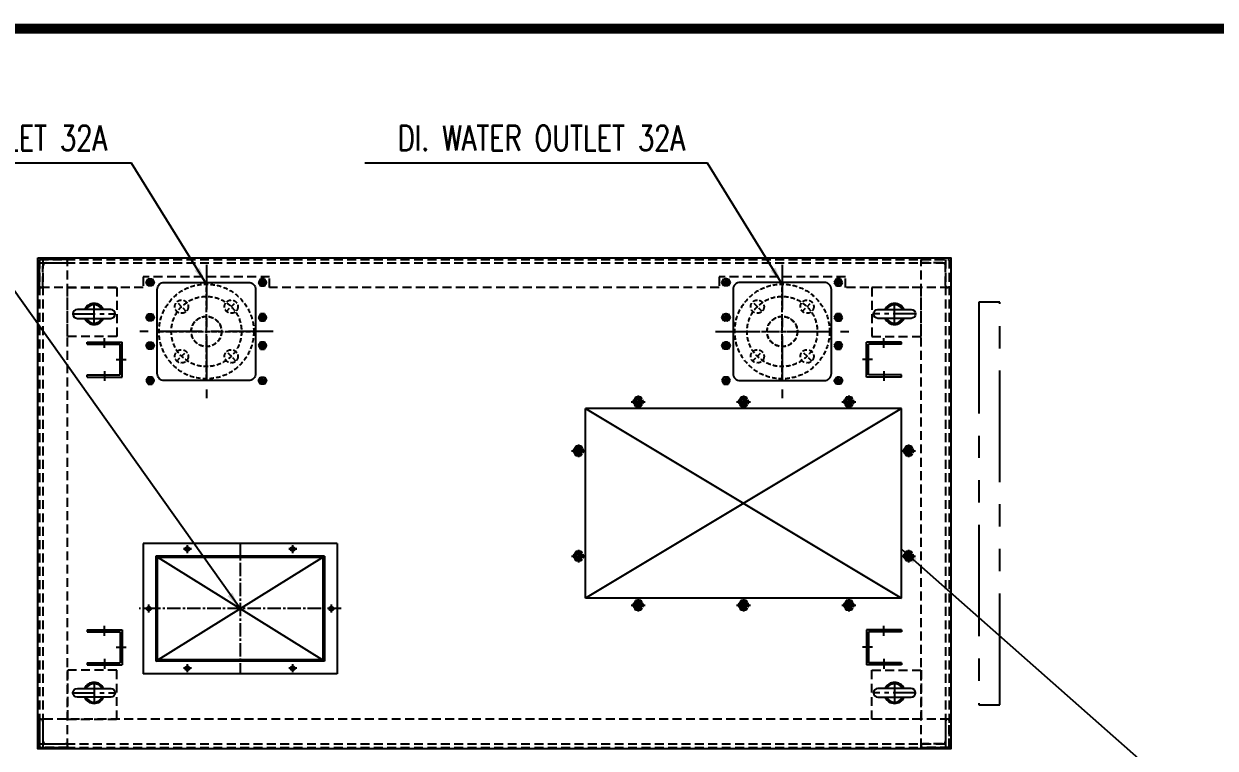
# Model space of a CAD drawing. Header units: millimetres. Extents: x -8980 to 16421, y 0 to 6237.
# Drawn here: x 2795 to 4492, y 4815 to 5847 of the extents above; entities that cross this region are included whole.
import ezdxf
from ezdxf.enums import TextEntityAlignment as Align

# ---------------------------------------------------------------- set-up
doc = ezdxf.new("R2010")
doc.units = ezdxf.units.MM
for name, pattern in [('CENTER', [50.8, 31.75, -6.35, 6.35, -6.35]), ('CENTER1', [10, 7, -1, 1, -1]), ('CENTER2', [28.575, 19.05, -3.175, 3.175, -3.175]), ('CENTERX2', [101.6, 63.5, -12.7, 12.7, -12.7]), ('HIDDEN', [9.525, 6.35, -3.175]), ('HIDDEN2', [4.7625, 3.175, -1.5875]), ('HIDDENX2', [19.05, 12.7, -6.35]), ('PHANTOM2', [31.75, 15.875, -3.175, 3.175, -3.175, 3.175, -3.175])]:
    doc.linetypes.add(name, pattern=pattern)
for name, color, linetype in [('4', 7, 'Continuous'), ('8', 2, 'Continuous'), ('CEN', 1, 'CENTER'), ('CENTER', 1, 'CENTER'), ('FORMAT-1', 7, 'Continuous'), ('THIN', 3, 'Continuous')]:
    doc.layers.add(name, color=color, linetype=linetype)
doc.styles.add('HAN', font='')
doc.styles.add('SINGLE', font='romans.shx', dxfattribs={"width": 0.75, "bigfont": 'ghs.shx'})
doc.styles.get("Standard").update_dxf_attribs({"font": 'ISOCP.SHX', "bigfont": 'WHGTXT.SHX'})
doc.styles.get('HAN').set_extended_font_data('GulimChe')
doc.dimstyles.new('PS-10', dxfattribs={"dimscale": 10, "dimtxt": 3.2, "dimasz": 2.5, "dimexe": 2, "dimexo": 2.5, "dimgap": 2, "dimtad": 1, "dimtoh": 1, "dimrnd": 0.05, "dimzin": 12, "dimdsep": 46, "dimtxsty": 'Standard', "dimcen": 0, "dimclrt": 2, "dimazin": 3, "dimtfac": 1, "dimtofl": 0, "dimtmove": 0, "dimatfit": 3, "dimfxl": 0, "dimtolj": 1, "dimtzin": 0, "dimarcsym": 0})

# ---------------------------------------------------------------- blocks, each defined once
blk = doc.blocks.new('ASDFGF')
at = {"color": 1, "linetype": 'CENTER2'}
for p, q in [((8021.9, 40000), (8021.9, 39712.3)), ((8021.9, 40000), (8021.9, 39712.3)), ((8021.9, 40000), (8021.9, 39712.3)), ((7928.1, 39856.2), (8115.8, 39856.2)), ((7928.1, 39856.2), (8115.8, 39856.2)), ((7928.1, 39856.2), (8115.8, 39856.2))]:
    blk.add_line(p, q, dxfattribs=at)
for p, q in [((8096.9, 39736.2), (7946.9, 39976.2)), ((8096.9, 39976.2), (7946.9, 39736.2)), ((8096.9, 39736.2), (7946.9, 39976.2)), ((8096.9, 39976.2), (7946.9, 39736.2)), ((8096.9, 39736.2), (7946.9, 39976.2)), ((8096.9, 39976.2), (7946.9, 39736.2))]:
    blk.add_line(p, q)
at = {"color": 3}
for p, q in [((7946.9, 39976.2), (8096.9, 39976.2)), ((7946.9, 39976.2), (8096.9, 39976.2)), ((7946.9, 39976.2), (7946.9, 39736.2)), ((7946.9, 39976.2), (7946.9, 39736.2)), ((7946.9, 39976.2), (8096.9, 39976.2)), ((7946.9, 39976.2), (8096.9, 39976.2)), ((7946.9, 39976.2), (7946.9, 39736.2)), ((7946.9, 39976.2), (7946.9, 39736.2)), ((7946.9, 39976.2), (8096.9, 39976.2)), ((7946.9, 39976.2), (8096.9, 39976.2)), ((7946.9, 39976.2), (7946.9, 39736.2)), ((7946.9, 39976.2), (7946.9, 39736.2)), ((8096.9, 39976.2), (8096.9, 39736.2)), ((8096.9, 39976.2), (8096.9, 39736.2)), ((8096.9, 39976.2), (8096.9, 39736.2)), ((8096.9, 39976.2), (8096.9, 39736.2)), ((8096.9, 39976.2), (8096.9, 39736.2)), ((8096.9, 39976.2), (8096.9, 39736.2)), ((7946.9, 39736.2), (8096.9, 39736.2)), ((7946.9, 39736.2), (8096.9, 39736.2)), ((7946.9, 39736.2), (8096.9, 39736.2)), ((7946.9, 39736.2), (8096.9, 39736.2)), ((7946.9, 39736.2), (8096.9, 39736.2)), ((7946.9, 39736.2), (8096.9, 39736.2))]:
    blk.add_line(p, q, dxfattribs=at)
for centre in [(8021.9, 39986.2), (8021.9, 39986.2), (8021.9, 39986.2), (7936.9, 39931.2), (7936.9, 39931.2), (7936.9, 39931.2), (8106.9, 39931.2), (8106.9, 39931.2), (8106.9, 39931.2), (7936.9, 39781.2), (7936.9, 39781.2), (7936.9, 39781.2), (8106.9, 39781.2), (8106.9, 39781.2), (8106.9, 39781.2), (8021.9, 39726.2), (8021.9, 39726.2), (8021.9, 39726.2)]:
    blk.add_circle(centre, 2.1, dxfattribs=at)
for centre in [(8021.9, 39986.2), (8021.9, 39986.2), (8021.9, 39986.2), (7936.9, 39931.2), (7936.9, 39931.2), (7936.9, 39931.2), (8106.9, 39931.2), (8106.9, 39931.2), (8106.9, 39931.2), (7936.9, 39781.2), (7936.9, 39781.2), (7936.9, 39781.2), (8106.9, 39781.2), (8106.9, 39781.2), (8106.9, 39781.2), (8021.9, 39726.2), (8021.9, 39726.2), (8021.9, 39726.2)]:
    blk.add_arc(centre, 2.5, 255.5872, 193.9135)
at = {"layer": 'CEN', "color": 1, "linetype": 'CENTER'}
for p, q in [((8021.9, 39991.9), (8021.9, 39980.5)), ((8021.9, 39991.9), (8021.9, 39980.5)), ((8021.9, 39991.9), (8021.9, 39980.5)), ((8027.6, 39986.2), (8016.3, 39986.2)), ((8027.6, 39986.2), (8016.3, 39986.2)), ((8027.6, 39986.2), (8016.3, 39986.2)), ((7942.6, 39931.2), (7931.3, 39931.2)), ((7942.6, 39931.2), (7931.3, 39931.2)), ((7942.6, 39931.2), (7931.3, 39931.2)), ((7936.9, 39936.9), (7936.9, 39925.5)), ((7936.9, 39936.9), (7936.9, 39925.5)), ((7936.9, 39936.9), (7936.9, 39925.5)), ((8112.6, 39931.2), (8101.3, 39931.2)), ((8112.6, 39931.2), (8101.3, 39931.2)), ((8112.6, 39931.2), (8101.3, 39931.2)), ((8106.9, 39936.9), (8106.9, 39925.5)), ((8106.9, 39936.9), (8106.9, 39925.5)), ((8106.9, 39936.9), (8106.9, 39925.5)), ((7936.9, 39786.9), (7936.9, 39775.5)), ((7936.9, 39786.9), (7936.9, 39775.5)), ((7936.9, 39786.9), (7936.9, 39775.5)), ((8106.9, 39786.9), (8106.9, 39775.5)), ((8106.9, 39786.9), (8106.9, 39775.5)), ((8106.9, 39786.9), (8106.9, 39775.5)), ((7942.6, 39781.2), (7931.3, 39781.2)), ((7942.6, 39781.2), (7931.3, 39781.2)), ((7942.6, 39781.2), (7931.3, 39781.2)), ((8112.6, 39781.2), (8101.3, 39781.2)), ((8112.6, 39781.2), (8101.3, 39781.2)), ((8112.6, 39781.2), (8101.3, 39781.2)), ((8027.6, 39726.2), (8016.3, 39726.2)), ((8027.6, 39726.2), (8016.3, 39726.2)), ((8027.6, 39726.2), (8016.3, 39726.2)), ((8021.9, 39731.9), (8021.9, 39720.5)), ((8021.9, 39731.9), (8021.9, 39720.5)), ((8021.9, 39731.9), (8021.9, 39720.5))]:
    blk.add_line(p, q, dxfattribs=at)
blk = doc.blocks.new('TTYU')
at = {"color": 2, "linetype": 'HIDDEN2'}
blk.add_lwpolyline([(-49709.5, 19626), (-49702, 19626), (-49698.3, 19632.5), (-49702, 19639), (-49709.5, 19639), (-49713.3, 19632.5), (-49709.5, 19626)], dxfattribs=at)
blk.add_circle((-49705.8, 19632.5), 6.5, dxfattribs=at)
blk.add_circle((-49705.8, 19632.5), 3.32)
at = {"layer": 'CENTER'}
for p, q in [((-49715.8, 19632.5), (-49695.8, 19632.5)), ((-49705.8, 19641.5), (-49705.8, 19623.5))]:
    blk.add_line(p, q, dxfattribs=at)
at = {"layer": 'THIN'}
blk.add_arc((-49705.8, 19632.5), 4, 255, 195, dxfattribs=at)
blk = doc.blocks.new('agdsfhwerh')
for p, q in [((37196.9, -23926.9, 0), (36746.9, -24196.9, 0)), ((36746.9, -23926.9, 0), (37196.9, -24196.9, 0))]:
    blk.add_line(p, q)
at = {"color": 3}
for p, q in [((37196.9, -23926.9, 0), (36746.9, -23926.9, 0)), ((37196.9, -23926.9, 0), (36746.9, -23926.9, 0)), ((36746.9, -24156.9, 0), (36746.9, -23926.9, 0)), ((36746.9, -24196.9, 0), (36746.9, -23926.9, 0)), ((37196.9, -24196.9, 0), (37196.9, -23926.9, 0)), ((37196.9, -24196.9, 0), (37196.9, -23926.9, 0)), ((37196.9, -24196.9, 0), (36746.9, -24196.9, 0)), ((37196.9, -24196.9, 0), (36856.9, -24196.9, 0))]:
    blk.add_line(p, q, dxfattribs=at)
for centre in [(36821.9, -23916.9, 0), (36971.9, -23916.9, 0), (37121.9, -23916.9, 0), (36736.9, -23986.9, 0), (37206.9, -23986.9, 0), (36736.9, -24136.9, 0), (37206.9, -24136.9, 0), (36821.9, -24206.9, 0), (36971.9, -24206.9, 0), (37121.9, -24206.9, 0)]:
    blk.add_circle(centre, 5, dxfattribs=at)
blk.add_arc((37206.9, -23986.9, 0), 4, 259.8431, 189.1379)
for p in [(86527.7, -43549.5, 0), (86677.7, -43549.5, 0), (86827.7, -43549.5, 0), (86442.7, -43619.5, 0), (86912.7, -43619.5, 0), (86442.7, -43769.5, 0), (86912.7, -43769.5, 0), (86527.7, -43839.5, 0), (86677.7, -43839.5, 0), (86827.7, -43839.5, 0)]:
    blk.add_blockref('TTYU', p)
blk = doc.blocks.new('A$C1B145AAC')
at = {"color": 1, "linetype": 'CENTERX2'}
for p, q in [((44.4, 135), (44.4, -55)), ((139.4, 40), (-50.6, 40))]:
    blk.add_line(p, q, dxfattribs=at)
at = {"color": 2, "linetype": 'HIDDEN'}
for points in [[(-32.7, 105), (-38.5, 105), (-41.4, 110), (-38.5, 115), (-32.7, 115), (-29.8, 110), (-32.7, 105)], [(121.5, 105), (127.3, 105), (130.2, 110), (127.3, 115), (121.5, 115), (118.6, 110), (121.5, 105)], [(-32.7, -25), (-38.5, -25), (-41.4, -30), (-38.5, -35), (-32.7, -35), (-29.8, -30), (-32.7, -25)], [(121.5, -25), (127.3, -25), (130.2, -30), (127.3, -35), (121.5, -35), (118.6, -30), (121.5, -25)]]:
    blk.add_lwpolyline(points, dxfattribs=at)
at = {"color": 3}
blk.add_lwpolyline([(-25.6, -20), (-25.6, 100, -0.414214), (-15.6, 110), (104.4, 110, -0.414214), (114.4, 100), (114.4, -20, -0.414214), (104.4, -30), (-15.6, -30, -0.414214)], format="xyb", close=True, dxfattribs=at)
at = {"color": 2, "linetype": 'HIDDEN', "elevation": 0}
for points in [[(-32.7, 55), (-38.5, 55), (-41.4, 60), (-38.5, 65), (-32.7, 65), (-29.8, 60), (-32.7, 55)], [(121.5, 55), (127.3, 55), (130.2, 60), (127.3, 65), (121.5, 65), (118.6, 60), (121.5, 55)], [(-32.7, 15), (-38.5, 15), (-41.4, 20), (-38.5, 25), (-32.7, 25), (-29.8, 20), (-32.7, 15)], [(121.5, 15), (127.3, 15), (130.2, 20), (127.3, 25), (121.5, 25), (118.6, 20), (121.5, 15)]]:
    blk.add_lwpolyline(points, dxfattribs=at)
at = {"color": 2, "linetype": 'HIDDEN'}
for centre in [(-35.6, 110), (124.4, 110), (-35.6, 60, 0), (124.4, 60, 0), (-35.6, 20, 0), (124.4, 20, 0), (-35.6, -30), (124.4, -30)]:
    blk.add_circle(centre, 5, dxfattribs=at)
for centre in [(-35.6, 110), (124.4, 110), (-35.6, 60, 0), (124.4, 60, 0), (-35.6, 20, 0), (124.4, 20, 0), (-35.6, -30), (124.4, -30)]:
    blk.add_circle(centre, 2.46)
at = {"layer": 'CENTER'}
for p, q in [((-41.1, 110), (-30.1, 110)), ((-35.6, 115.5), (-35.6, 104.5)), ((129.9, 110), (118.9, 110)), ((124.4, 115.5), (124.4, 104.5)), ((-41.1, 60, 0), (-30.1, 60, 0)), ((-35.6, 65.5, 0), (-35.6, 54.5, 0)), ((129.9, 60, 0), (118.9, 60, 0)), ((124.4, 65.5, 0), (124.4, 54.5, 0)), ((-41.1, 20, 0), (-30.1, 20, 0)), ((-35.6, 25.5, 0), (-35.6, 14.5, 0)), ((129.9, 20, 0), (118.9, 20, 0)), ((124.4, 25.5, 0), (124.4, 14.5, 0)), ((-41.1, -30), (-30.1, -30)), ((-35.6, -35.5), (-35.6, -24.5)), ((129.9, -30), (118.9, -30)), ((124.4, -35.5), (124.4, -24.5))]:
    blk.add_line(p, q, dxfattribs=at)
at = {"layer": 'THIN'}
for centre, start, end in [((-35.6, 110), 255, 165), ((124.4, 110), 15, 285), ((-35.6, 60, 0), 255, 165), ((124.4, 60, 0), 15, 285), ((-35.6, 20, 0), 255, 165), ((124.4, 20, 0), 15, 285), ((-35.6, -30), 195, 105), ((124.4, -30), 75, 345)]:
    blk.add_arc(centre, 3, start, end, dxfattribs=at)
blk = doc.blocks.new('rc3a4tcw45yy')
at = {"color": 1, "linetype": 'CENTER', "ltscale": 3}
for p, q in [((-5647.2, 21567.2, 0), (-5647.2, 21581.2, 0)), ((-5663.7, 21550.7, 0), (-5677.7, 21550.7, 0)), ((-5647.2, 21534.2, 0), (-5647.2, 21520.2, 0))]:
    blk.add_line(p, q, dxfattribs=at)
at = {"color": 150}
for p, q in [((-5622.2, 21575.7, 0), (-5672.2, 21575.7, 0)), ((-5622.2, 21575.7, 0), (-5672.2, 21575.7, 0)), ((-5672.2, 21575.7, 0), (-5672.2, 21525.7, 0)), ((-5672.2, 21575.7, 0), (-5672.2, 21525.7, 0)), ((-5672.2, 21575.7, 0), (-5672.2, 21573.7, 0)), ((-5672.2, 21575.7, 0), (-5672.2, 21573.7, 0)), ((-5622.2, 21572.7, 0), (-5669.2, 21572.7, 0)), ((-5622.2, 21572.7, 0), (-5669.2, 21572.7, 0)), ((-5669.2, 21572.7, 0), (-5669.2, 21528.7, 0)), ((-5669.2, 21572.7, 0), (-5669.2, 21528.7, 0)), ((-5622.2, 21575.7, 0), (-5622.2, 21572.7, 0)), ((-5622.2, 21575.7, 0), (-5622.2, 21572.7, 0)), ((-5622.2, 21525.7, 0), (-5672.2, 21525.7, 0)), ((-5622.2, 21525.7, 0), (-5672.2, 21525.7, 0)), ((-5622.2, 21528.7, 0), (-5669.2, 21528.7, 0)), ((-5622.2, 21528.7, 0), (-5669.2, 21528.7, 0)), ((-5622.2, 21528.7, 0), (-5622.2, 21525.7, 0)), ((-5622.2, 21528.7, 0), (-5622.2, 21525.7, 0))]:
    blk.add_line(p, q, dxfattribs=at)
blk = doc.blocks.new('A$C677644B7')
at = {"layer": 'CENTER', "color": 252, "linetype": 'HIDDEN'}
for p, q in [((0, -67.5), (0, 67.5)), ((-28.6, 28.6), (-42.1, 42.1)), ((28.6, 28.6), (42.1, 42.1)), ((0, -21.3), (0, 21.3)), ((-67.5, 0), (67.5, 0)), ((-21.3, 0), (31.8, 0)), ((-42.1, -42.1), (-28.6, -28.6)), ((42.1, -42.1), (28.6, -28.6))]:
    blk.add_line(p, q, dxfattribs=at)
for centre, radius in [((0, 0), 67.5), ((0, 0), 50), ((-35.4, 35.4), 9.5), ((35.4, 35.4), 9.5), ((0, 0), 21.6), ((0, 0), 21.4), ((-35.4, -35.4), 9.5), ((35.4, -35.4), 9.5)]:
    blk.add_circle(centre, radius, dxfattribs=at)
blk = doc.blocks.new('format-3')
at = {"layer": 'FORMAT-1', "const_width": 0.7}
blk.add_lwpolyline([(13, 5), (13, 292), (415, 292), (415, 5)], close=True, dxfattribs=at)
at = {"style": 'HAN'}
for tag, height, p in [('MODEL-NAME', 3, (386.595, 31.525)), ('SCALE', 2.7, (321.308, 26.294)), ('PART-NAME', 3, (386.595, 26.294)), ('PART-NO', 3, (386.595, 21.014)), ('DRA-BY', 3, (261.22, 19.442)), ('CH-BY', 3, (277.709, 19.442)), ('APP-BY', 3, (294.197, 19.442)), ('관련업체', 3, (334.023, 9.263)), ('DRA-DATE', 2.5, (261.22, 7.475)), ('CH-DATE', 2.5, (277.709, 7.475)), ('APP-DATE', 2.5, (294.197, 7.475))]:
    blk.add_attdef(tag, text='', height=height, dxfattribs=at).set_placement(p, align=Align.MIDDLE_CENTER)
blk = doc.blocks.new('4eqrgr43tegfd')
at = {"color": 4}
for p, q in [((34807.4, -22088.2), (34993.4, -22088.2)), ((34807.4, -22088.2), (34807.4, -22364.2)), ((34993.4, -22088.2), (34993.4, -22364.2)), ((34827.4, -22108.2), (34973.4, -22108.2)), ((34827.4, -22108.2), (34827.4, -22344.2)), ((34973.4, -22108.2), (34973.4, -22344.2)), ((34827.4, -22344.2), (34973.4, -22344.2)), ((34807.4, -22364.2), (34993.4, -22364.2))]:
    blk.add_line(p, q, dxfattribs=at)
at = {"color": 1, "linetype": 'CENTER1'}
for p, q in [((34906.1, -22096.2), (34894.7, -22096.2)), ((34900.4, -22090.5), (34900.4, -22101.9)), ((34821.1, -22151.2), (34809.7, -22151.2)), ((34815.4, -22145.5), (34815.4, -22156.9)), ((34991.1, -22151.2), (34979.7, -22151.2)), ((34985.4, -22145.5), (34985.4, -22156.9)), ((34821.1, -22301.2), (34809.7, -22301.2)), ((34815.4, -22295.5), (34815.4, -22306.9)), ((34991.1, -22301.2), (34979.7, -22301.2)), ((34985.4, -22295.5), (34985.4, -22306.9)), ((34906.1, -22356.2), (34894.7, -22356.2)), ((34900.4, -22350.5), (34900.4, -22361.9))]:
    blk.add_line(p, q, dxfattribs=at)
at = {"color": 4}
for centre in [(34900.4, -22096.2), (34815.4, -22151.2), (34985.4, -22151.2), (34815.4, -22301.2), (34985.4, -22301.2), (34900.4, -22356.2)]:
    blk.add_circle(centre, 3, dxfattribs=at)

msp = doc.modelspace()

# ---------------------------------------------------------------- linework, layer by layer
at = {"color": 2, "linetype": 'HIDDENX2'}
for p, q in [((2817.332, 5506.194, 0), (4112.732, 5506.194, 0)), ((2822.332, 5511.194, 0), (2822.332, 4815.794, 0)), ((4107.732, 5511.194, 0), (4107.732, 4815.794, 0)), ((2817.332, 4820.794, 0), (4112.732, 4820.794, 0))]:
    msp.add_line(p, q, dxfattribs=at)
at = {"color": 3, "elevation": 0}
msp.add_lwpolyline([(2815.032, 5513.494), (4115.032, 5513.494), (4115.032, 4813.494), (2815.032, 4813.494)], close=True, dxfattribs=at)
at = {"color": 2, "linetype": 'HIDDENX2', "elevation": 0}
for points in [[(2817.332, 5511.194), (2817.332, 5471.194), (2819.332, 5471.194, 0.41421356), (2822.332, 5474.194), (2822.332, 5501.694, -0.41421356), (2826.832, 5506.194), (2854.332, 5506.194, 0.41421356), (2857.332, 5509.194), (2857.332, 5511.194)], [(4112.732, 5511.194), (4112.732, 5471.194), (4110.732, 5471.194, -0.41421356), (4107.732, 5474.194), (4107.732, 5501.694, 0.41421356), (4103.232, 5506.194), (4075.732, 5506.194, -0.41421356), (4072.732, 5509.194), (4072.732, 5511.194)], [(2817.332, 4815.794), (2817.332, 4855.794), (2819.332, 4855.794, -0.41421356), (2822.332, 4852.794), (2822.332, 4825.294, 0.41421356), (2826.832, 4820.794), (2854.332, 4820.794, -0.41421356), (2857.332, 4817.794), (2857.332, 4815.794)], [(4112.732, 4815.794), (4112.732, 4855.794), (4110.732, 4855.794, 0.41421356), (4107.732, 4852.794), (4107.732, 4825.294, -0.41421356), (4103.232, 4820.794), (4075.732, 4820.794, 0.41421356), (4072.732, 4817.794), (4072.732, 4815.794)]]:
    msp.add_lwpolyline(points, format="xyb", close=True, dxfattribs=at)
for points in [[(2965.032, 5471.194), (2817.332, 5471.194), (2817.332, 5511.194), (4112.732, 5511.194), (4112.732, 5471.194), (3965.032, 5471.194)], [(3145.032, 5471.194), (3145.032, 5486.194), (2965.032, 5486.194), (2965.032, 5471.194)], [(3965.032, 5471.194), (3965.032, 5486.194), (3785.032, 5486.194), (3785.032, 5471.194)], [(3785.032, 5471.194), (3145.032, 5471.194)]]:
    msp.add_lwpolyline(points, dxfattribs=at)
for points in [[(2857.332, 4815.794), (2857.332, 5511.194), (2817.332, 5511.194), (2817.332, 4815.794)], [(4072.732, 4815.794), (4072.732, 5511.194), (4112.732, 5511.194), (4112.732, 4815.794)], [(2857.332, 5471.194), (2927.332, 5471.194), (2927.332, 5401.194), (2857.332, 5401.194)], [(4072.732, 5471.194), (4002.732, 5471.194), (4002.732, 5401.194), (4072.732, 5401.194)], [(2857.332, 4855.794), (2927.332, 4855.794), (2927.332, 4925.794), (2857.332, 4925.794)], [(4072.732, 4855.794), (4002.732, 4855.794), (4002.732, 4925.794), (4072.732, 4925.794)], [(4112.732, 4855.794), (2817.332, 4855.794), (2817.332, 4815.794), (4112.732, 4815.794)]]:
    msp.add_lwpolyline(points, close=True, dxfattribs=at)
at = {"color": 6, "linetype": 'PHANTOM2', "ltscale": 10, "elevation": 0}
msp.add_lwpolyline([(4155.032, 4876.494), (4185.032, 4876.494), (4185.032, 5450.494), (4155.032, 5450.494)], close=True, dxfattribs=at)
at = {"color": 3, "elevation": 0}
for points in [[(2871.282, 5427.244), (2918.782, 5427.244, 1), (2918.782, 5439.744), (2871.282, 5439.744, 1)], [(4058.782, 5427.244), (4011.282, 5427.244, -1), (4011.282, 5439.744), (4058.782, 5439.744, -1)], [(2871.282, 4899.744), (2918.782, 4899.744, -1), (2918.782, 4887.244), (2871.282, 4887.244, -1)], [(4058.782, 4899.744), (4011.282, 4899.744, 1), (4011.282, 4887.244), (4058.782, 4887.244, 1)]]:
    msp.add_lwpolyline(points, format="xyb", close=True, dxfattribs=at)
at = {"color": 3}
for centre, radius, start, end in [((2895.032, 5433.494, 0), 15, 24.624318, 155.375682), ((2895.032, 5433.494, 0), 13.06, 28.591427, 151.408573), ((4035.032, 5433.494, 0), 15, 24.624318, 155.375682), ((4035.032, 5433.494, 0), 13.06, 28.591427, 151.408573), ((2895.032, 5433.494, 0), 15, 204.624318, 335.375682), ((2895.032, 5433.494, 0), 13.06, 208.591427, 331.408573), ((4035.032, 5433.494, 0), 15, 204.624318, 335.375682), ((4035.032, 5433.494, 0), 13.06, 208.591427, 331.408573), ((2895.032, 4893.494, 0), 15, 24.624318, 155.375682), ((2895.032, 4893.494, 0), 13.06, 28.591427, 151.408573), ((4035.032, 4893.494, 0), 15, 24.624318, 155.375682), ((4035.032, 4893.494, 0), 13.06, 28.591427, 151.408573), ((2895.032, 4893.494, 0), 15, 204.624318, 335.375682), ((2895.032, 4893.494, 0), 13.06, 208.591427, 331.408573), ((4035.032, 4893.494, 0), 15, 204.624318, 335.375682), ((4035.032, 4893.494, 0), 13.06, 208.591427, 331.408573)]:
    msp.add_arc(centre, radius, start, end, dxfattribs=at)
at = {"layer": 'CENTER'}
for p, q in [((2895.032, 5418.494, 0), (2895.032, 5448.494, 0)), ((4035.032, 5418.494, 0), (4035.032, 5448.494, 0)), ((2865.032, 5433.494, 0), (2925.032, 5433.494, 0)), ((4065.032, 5433.494, 0), (4005.032, 5433.494, 0)), ((2895.032, 4908.494, 0), (2895.032, 4878.494, 0)), ((4035.032, 4908.494, 0), (4035.032, 4878.494, 0)), ((2865.032, 4893.494, 0), (2925.032, 4893.494, 0)), ((4065.032, 4893.494, 0), (4005.032, 4893.494, 0))]:
    msp.add_line(p, q, dxfattribs=at)

# ---------------------------------------------------------------- block references
at = {"xscale": 20, "yscale": 20, "zscale": 20}
msp.add_blockref('format-3', (265.576, 0), dxfattribs=at)
for name, p in [('A$C1B145AAC', (3010.644, 5368.494, 0)), ('A$C677644B7', (3055.032, 5408.494, 0)), ('A$C677644B7', (3875.032, 5408.494, 0)), ('agdsfhwerh', (-33151.88, 29225.439, 0)), ('rc3a4tcw45yy', (9667.196, -16592.231, 0))]:
    msp.add_blockref(name, p)
at = {"xscale": -1}
for name, p in [('A$C1B145AAC', (3919.42, 5368.494, 0)), ('rc3a4tcw45yy', (-2737.132, -16592.231, 0))]:
    msp.add_blockref(name, p, dxfattribs=at)
for name, p, rotation in [('rc3a4tcw45yy', (-2737.132, 26919.219, 0), 180), ('ASDFGF', (-36753.139, 13035.442, 0), 270), ('4eqrgr43tegfd', (25329.264, 39913.906, 0), 270)]:
    msp.add_blockref(name, p, dxfattribs=dict(rotation=rotation))
at = {"xscale": -1, "rotation": 180}
msp.add_blockref('rc3a4tcw45yy', (9667.196, 26919.219, 0), dxfattribs=at)

# ---------------------------------------------------------------- texts
at = {"layer": '8', "char_height": 35.84, "attachment_point": 5, "style": 'SINGLE'}
for s, insert in [('\\A1;DI. WATER INLET 32A', (2726.219, 5684.207, 0)), ('\\A1;DI. WATER OUTLET 32A', (3532.029, 5684.207, 0))]:
    msp.add_mtext(s, dxfattribs=dict(at, insert=insert))

# ---------------------------------------------------------------- leaders
at = {"layer": '4', "color": 0}
for points in [[(3055.032, 5475.994, 0), (2948.453, 5648.563, 0), (2504.582, 5648.563, 0)], [(3875.032, 5475.994, 0), (3768.453, 5648.563, 0), (3280.884, 5648.563, 0)], [(4045.032, 5098.13, 0), (4485.85, 4708.979, 0), (4946.648, 4708.979, 0)]]:
    msp.add_leader(points, dimstyle='PS-10', override={"dimtad": 0}, dxfattribs=at)
at = {"layer": '4', "color": 7}
msp.add_leader([(3103.032, 5013.494, 0), (2765.9, 5488.256, 0), (1914.825, 5488.256, 0)], dimstyle='PS-10', override={"dimscale": 10, "dimgap": 2, "dimtad": 0}, dxfattribs=at)

doc.saveas('drawing.dxf')
